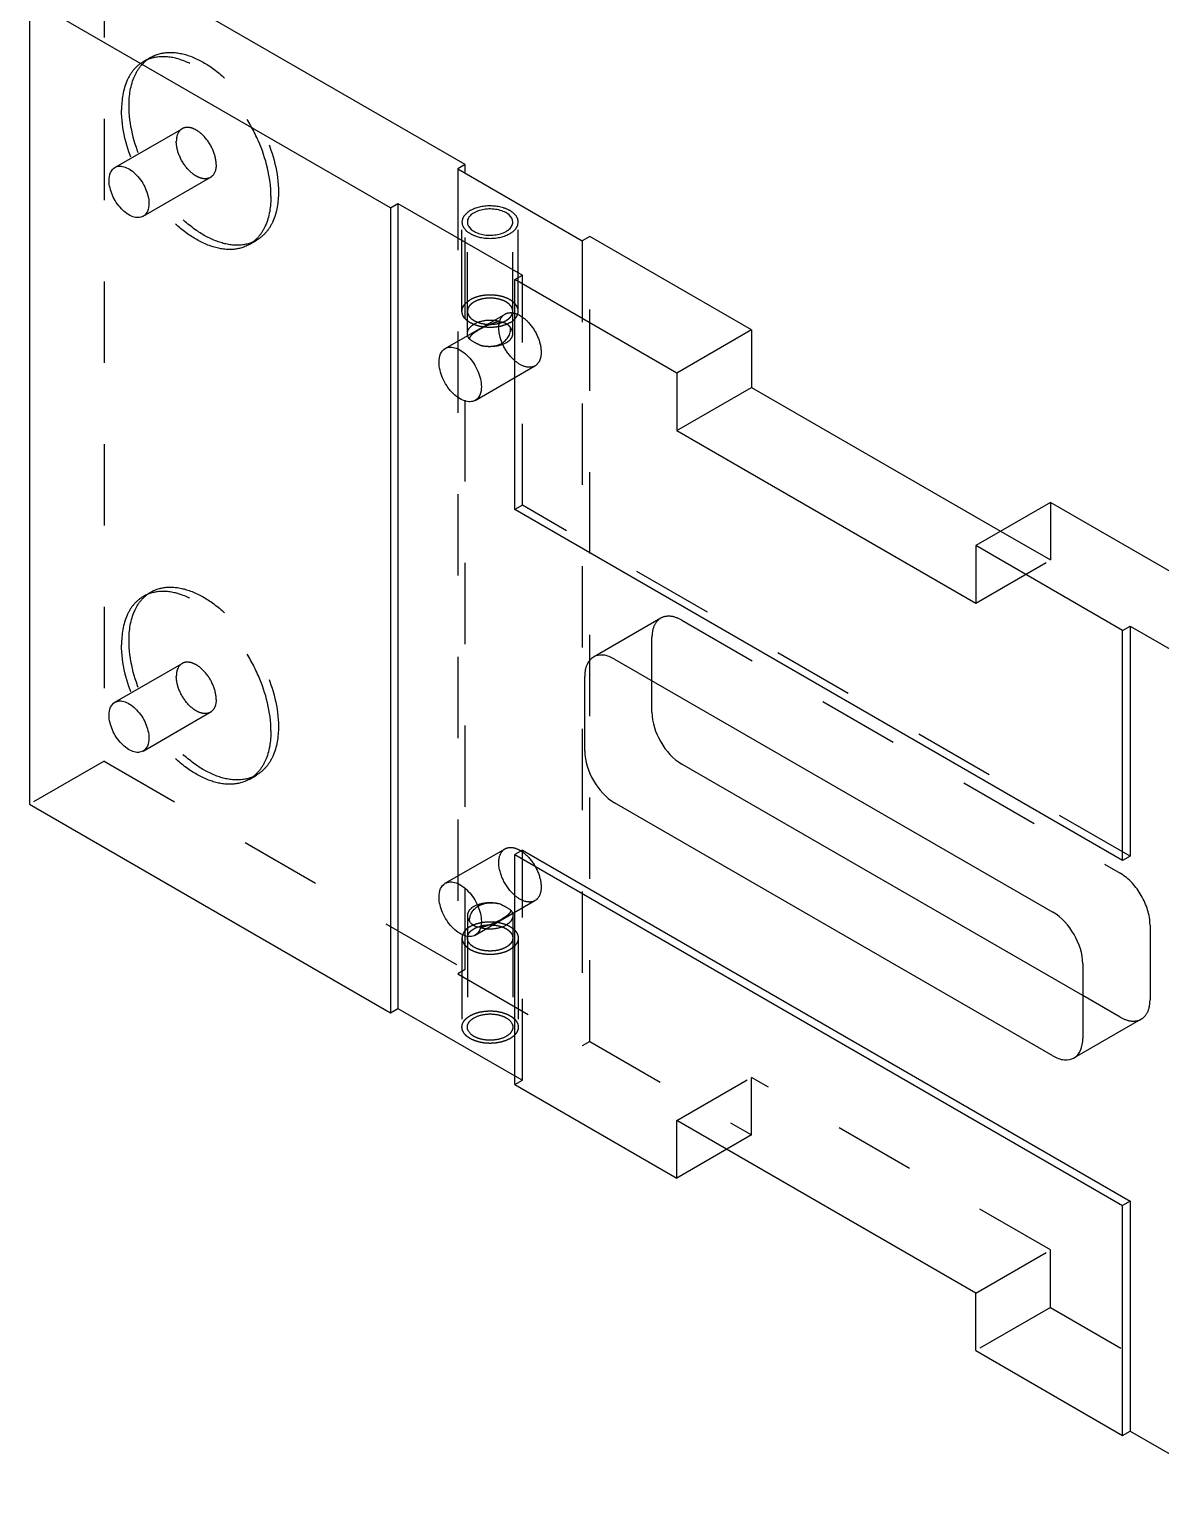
# Model space of a CAD drawing. Header units: millimetres. Extents: x 0 to 840, y 0 to 594.
# Drawn here: x 168.1 to 232.3, y 70 to 153.4 of the extents above; entities that cross this region are included whole.
import ezdxf

# ---------------------------------------------------------------- set-up
doc = ezdxf.new("R2010")
doc.units = ezdxf.units.MM
doc.header["$LTSCALE"] = 46.2
doc.linetypes.add('HIDDEN', pattern=[0.2, 0.1, -0.1])
doc.layers.get('0').update_dxf_attribs({"linetype": 'CONTINUOUS', "true_color": 0xffffff})
doc.layers.add('02___PRT_ALL_AXES', color=7, linetype='CONTINUOUS', true_color=0xffffff)
doc.layers.add('DEFAULT_2', color=6, linetype='HIDDEN', true_color=0xff00ff)

msp = doc.modelspace()

# ---------------------------------------------------------------- linework, layer by layer
at = {"color": 7, "linetype": 'CONTINUOUS', "true_color": 0xffffff}
for p, q in [((192.85, 145.757), (172.344, 157.596)), ((168.101, 155.146), (168.101, 109.422)), ((188.607, 143.307), (168.101, 155.146)), ((192.85, 145.757), (192.426, 145.512)), ((192.426, 145.512), (199.497, 141.429)), ((192.85, 145.267), (192.85, 145.757)), ((188.607, 143.307), (189.032, 143.552)), ((189.032, 143.552), (189.032, 97.828)), ((189.032, 143.552), (196.103, 139.47)), ((188.607, 143.307), (188.607, 97.583)), ((199.921, 141.674), (199.497, 141.429)), ((209.114, 136.367), (199.921, 141.674)), ((195.678, 139.225), (196.103, 139.47)), ((195.678, 126.161), (195.678, 139.225)), ((204.871, 133.918), (195.678, 139.225)), ((209.114, 136.367), (204.871, 133.918)), ((209.114, 136.367), (209.114, 133.101)), ((204.871, 133.918), (204.871, 130.652)), ((204.871, 130.652), (209.114, 133.101)), ((209.114, 133.101), (223.256, 124.936)), ((204.871, 130.652), (221.842, 120.854)), ((230.185, 106.239), (195.678, 126.161)), ((226.084, 126.569), (221.842, 124.12)), ((234.428, 121.752), (226.084, 126.569)), ((221.842, 124.12), (221.842, 120.854)), ((230.185, 119.303), (221.842, 124.12)), ((230.185, 119.303), (230.61, 119.548)), ((230.61, 119.548), (230.61, 106.484)), ((230.61, 119.548), (237.681, 115.465)), ((230.185, 106.239), (230.185, 119.303)), ((201.335, 117.669), (226.226, 103.299)), ((199.638, 112.444), (199.638, 116.689)), ((203.457, 114.648), (203.457, 116.445)), ((227.923, 98.563), (205.154, 111.709)), ((168.101, 109.422), (188.607, 97.583)), ((226.226, 95.134), (201.335, 109.504)), ((196.103, 106.81), (195.678, 106.565)), ((195.678, 93.501), (195.678, 106.565)), ((195.678, 106.565), (230.185, 86.643)), ((196.103, 106.81), (230.61, 86.888)), ((230.61, 106.484), (230.185, 106.239)), ((227.923, 100.36), (227.923, 96.114)), ((188.607, 97.583), (189.032, 97.828)), ((189.032, 97.828), (195.678, 93.991)), ((195.678, 93.501), (204.871, 88.194)), ((204.871, 88.194), (204.871, 91.46)), ((221.842, 81.662), (204.871, 91.46)), ((207.699, 89.827), (204.871, 88.194)), ((230.61, 86.888), (230.185, 86.643)), ((230.61, 86.888), (230.61, 73.823)), ((230.185, 73.579), (230.185, 86.643)), ((221.842, 78.396), (221.842, 81.662)), ((221.842, 78.396), (230.185, 73.579)), ((230.185, 73.579), (230.61, 73.823)), ((230.61, 73.823), (237.257, 69.986))]:
    msp.add_line(p, q, dxfattribs=at)
at = {"color": 3, "linetype": 'CONTINUOUS', "true_color": 0x00ff00}
for points in [[(193.133, 143.144), (193.1, 143.121), (193.05, 143.086), (192.985, 143.039), (192.931, 143.006), (192.899, 142.964), (192.86, 142.925), (192.825, 142.885), (192.783, 142.847), (192.765, 142.802), (192.741, 142.76), (192.72, 142.716), (192.691, 142.674), (192.689, 142.627), (192.679, 142.582), (192.673, 142.536), (192.66, 142.491), (192.673, 142.446), (192.679, 142.401), (192.688, 142.356), (192.69, 142.311), (192.718, 142.268), (192.739, 142.225), (192.764, 142.182), (192.781, 142.138), (192.823, 142.099), (192.858, 142.059), (192.896, 142.02), (192.928, 141.978), (192.983, 141.944), (193.032, 141.908), (193.083, 141.874), (193.13, 141.836), (193.194, 141.81), (193.253, 141.78), (193.315, 141.752), (193.372, 141.721), (193.444, 141.702), (193.535, 141.674), (193.646, 141.633), (193.8, 141.614), (193.945, 141.58), (194.107, 141.579), (194.265, 141.561), (194.419, 141.579), (194.577, 141.579), (194.723, 141.613), (194.878, 141.631), (195.01, 141.682), (195.154, 141.716), (195.271, 141.781), (195.355, 141.818), (195.396, 141.838)], [(195.396, 141.838), (195.429, 141.861), (195.479, 141.895), (195.543, 141.942), (195.597, 141.975), (195.63, 142.017), (195.668, 142.056), (195.703, 142.096), (195.745, 142.135), (195.763, 142.179), (195.788, 142.222), (195.809, 142.265), (195.837, 142.307), (195.839, 142.354), (195.849, 142.399), (195.855, 142.445), (195.869, 142.491), (195.855, 142.536), (195.85, 142.581), (195.84, 142.625), (195.838, 142.671), (195.81, 142.713), (195.789, 142.757), (195.765, 142.799), (195.748, 142.844), (195.706, 142.882), (195.671, 142.923), (195.632, 142.962), (195.601, 143.003), (195.545, 143.037), (195.497, 143.073), (195.445, 143.108), (195.399, 143.146), (195.334, 143.172), (195.275, 143.201), (195.214, 143.229), (195.157, 143.26), (195.085, 143.279), (194.994, 143.308), (194.883, 143.349), (194.728, 143.367), (194.583, 143.402), (194.422, 143.402), (194.263, 143.42), (194.11, 143.403), (193.951, 143.403), (193.805, 143.368), (193.651, 143.35), (193.519, 143.3), (193.374, 143.265), (193.257, 143.201), (193.174, 143.163), (193.133, 143.144)]]:
    msp.add_open_spline(points, degree=3, knots=[0, 0, 0, 0, 0.03125, 0.046875, 0.0625, 0.078125, 0.09375, 0.109375, 0.125, 0.140625, 0.15625, 0.171875, 0.1875, 0.203125, 0.21875, 0.234375, 0.25, 0.265625, 0.28125, 0.296875, 0.3125, 0.328125, 0.34375, 0.359375, 0.375, 0.390625, 0.40625, 0.421875, 0.4375, 0.453125, 0.46875, 0.484375, 0.5, 0.515625, 0.53125, 0.546875, 0.5625, 0.578125, 0.59375, 0.625, 0.65625, 0.6875, 0.71875, 0.75, 0.78125, 0.8125, 0.84375, 0.875, 0.90625, 0.9375, 0.96875, 1, 1, 1, 1], dxfattribs=at)
at = {"color": 7, "linetype": 'CONTINUOUS', "true_color": 0xffffff}
for points, knots in [([(200.135, 117.788), (199.973, 117.695), (199.694, 117.344), (199.638, 116.919), (199.638, 116.689)], [0, 0, 0, 0, 0.449215, 1, 1, 1, 1]), ([(201.335, 117.669), (201.137, 117.784), (200.74, 117.949), (200.297, 117.882), (200.135, 117.788)], [0, 0, 0, 0, 0.550783, 1, 1, 1, 1]), ([(203.457, 114.648), (203.457, 114.066), (203.854, 112.918), (204.65, 112), (205.154, 111.709)], [0, 0, 0, 0, 0.500001, 1, 1, 1, 1]), ([(199.638, 112.444), (199.638, 111.862), (200.036, 110.713), (200.832, 109.795), (201.335, 109.504)], [0, 0, 0, 0, 0.500001, 1, 1, 1, 1]), ([(227.923, 100.36), (227.923, 100.941), (227.525, 102.09), (226.729, 103.008), (226.226, 103.299)], [0, 0, 0, 0, 0.500001, 1, 1, 1, 1]), ([(227.426, 95.015), (227.587, 95.109), (227.867, 95.459), (227.923, 95.885), (227.923, 96.114)], [0, 0, 0, 0, 0.449215, 1, 1, 1, 1]), ([(226.226, 95.134), (226.424, 95.02), (226.821, 94.855), (227.264, 94.922), (227.426, 95.015)], [0, 0, 0, 0, 0.550783, 1, 1, 1, 1])]:
    msp.add_open_spline(points, degree=3, knots=knots, dxfattribs=at)
msp.add_open_spline([(193.545, 102.45), (193.606, 102.473), (193.674, 102.495), (193.745, 102.513)], degree=3, dxfattribs=at)
at = {"layer": '02___PRT_ALL_AXES', "color": 6, "linetype": 'HIDDEN', "true_color": 0xff00ff}
for p, q in [((174.576, 151.606), (175.001, 151.851)), ((172.958, 145.591), (176.776, 147.795)), ((174.558, 142.82), (178.376, 145.024)), ((192.972, 136.161), (192.972, 142.491)), ((195.556, 136.161), (195.556, 142.491)), ((180.576, 141.214), (181.001, 141.458)), ((191.717, 135.308), (195.111, 137.268)), ((193.417, 132.364), (196.811, 134.323)), ((174.576, 121.232), (175.001, 121.477)), ((172.958, 115.217), (176.776, 117.421)), ((174.558, 112.446), (178.376, 114.65)), ((180.576, 110.84), (181.001, 111.085)), ((191.717, 104.934), (195.111, 106.894)), ((193.417, 101.99), (196.811, 103.949)), ((192.972, 103.096), (192.972, 96.767)), ((195.556, 103.096), (195.556, 96.767))]:
    msp.add_line(p, q, dxfattribs=at)
at = {"layer": '02___PRT_ALL_AXES', "color": 7, "linetype": 'CONTINUOUS', "true_color": 0xffffff}
msp.add_arc((193.573, 103.709), 1.288, 275.41378, 276.80977, dxfattribs=at)
at = {"layer": '02___PRT_ALL_AXES', "color": 6, "linetype": 'HIDDEN', "true_color": 0xff00ff}
msp.add_arc((193.555, 103.856), 1.436, 276.84292, 279.93585, dxfattribs=at)
for points, knots in [([(181.819, 143.96), (181.819, 145.032), (181.379, 146.693), (180.316, 148.659), (179.266, 150.002), (178.079, 151.053), (176.841, 151.73), (175.629, 151.972), (174.876, 151.779), (174.576, 151.606)], [0, 0, 0, 0, 0.26957, 0.41709, 0.561788, 0.695785, 0.813338, 0.912946, 1, 1, 1, 1]), ([(175.001, 151.851), (175.3, 152.024), (176.053, 152.217), (177.265, 151.975), (178.504, 151.298), (179.691, 150.247), (180.74, 148.904), (181.803, 146.938), (182.243, 145.277), (182.243, 144.205)], [0, 0, 0, 0, 0.087054, 0.186661, 0.304212, 0.43821, 0.58291, 0.730429, 1, 1, 1, 1]), ([(174.576, 151.606), (174.379, 151.492), (174.008, 151.18), (173.456, 150.276), (173.334, 149.432), (173.334, 148.859)], [0, 0, 0, 0, 0.218448, 0.452287, 1, 1, 1, 1]), ([(173.758, 149.104), (173.758, 149.677), (173.88, 150.521), (174.432, 151.425), (174.803, 151.737), (175.001, 151.851)], [0, 0, 0, 0, 0.547701, 0.781554, 1, 1, 1, 1]), ([(180.576, 141.214), (180.277, 141.04), (179.524, 140.847), (178.312, 141.09), (177.073, 141.766), (175.886, 142.817), (174.837, 144.161), (173.774, 146.127), (173.334, 147.787), (173.334, 148.859)], [0, 0, 0, 0, 0.087054, 0.186662, 0.304215, 0.438212, 0.58291, 0.73043, 1, 1, 1, 1]), ([(181.001, 141.458), (180.701, 141.285), (179.948, 141.092), (178.736, 141.335), (177.498, 142.011), (176.311, 143.062), (175.261, 144.406), (174.199, 146.371), (173.758, 148.032), (173.758, 149.104)], [0, 0, 0, 0, 0.087054, 0.186661, 0.304212, 0.43821, 0.58291, 0.730429, 1, 1, 1, 1]), ([(176.776, 147.795), (176.668, 147.733), (176.482, 147.5), (176.445, 147.216), (176.445, 147.063)], [0, 0, 0, 0, 0.449173, 1, 1, 1, 1]), ([(178.708, 145.756), (178.708, 146.042), (178.551, 146.635), (178.144, 147.264), (177.711, 147.648), (177.38, 147.828), (177.057, 147.893), (176.856, 147.841), (176.776, 147.795)], [0, 0, 0, 0, 0.269887, 0.56131, 0.69545, 0.813135, 0.912852, 1, 1, 1, 1]), ([(178.376, 145.024), (178.296, 144.978), (178.096, 144.926), (177.772, 144.991), (177.442, 145.171), (177.009, 145.556), (176.602, 146.185), (176.445, 146.777), (176.445, 147.063)], [0, 0, 0, 0, 0.087148, 0.186865, 0.30455, 0.43869, 0.730113, 1, 1, 1, 1]), ([(178.708, 145.756), (178.708, 145.604), (178.671, 145.32), (178.484, 145.086), (178.376, 145.024)], [0, 0, 0, 0, 0.550827, 1, 1, 1, 1]), ([(181.819, 143.96), (181.819, 143.387), (181.697, 142.543), (181.145, 141.639), (180.774, 141.328), (180.576, 141.214)], [0, 0, 0, 0, 0.547713, 0.781552, 1, 1, 1, 1]), ([(182.243, 144.205), (182.243, 143.632), (182.121, 142.788), (181.569, 141.884), (181.199, 141.573), (181.001, 141.458)], [0, 0, 0, 0, 0.547701, 0.781554, 1, 1, 1, 1]), ([(194.834, 136.831), (194.582, 136.902), (194.068, 136.941), (193.562, 136.811), (193.351, 136.689)], [0, 0, 0, 0, 0.51698, 1, 1, 1, 1]), ([(192.972, 136.161), (192.972, 136.262), (193.06, 136.486), (193.244, 136.627), (193.351, 136.689)], [0, 0, 0, 0, 0.449149, 1, 1, 1, 1]), ([(193.105, 135.832), (193.084, 135.857), (193.012, 135.953), (192.972, 136.074), (192.972, 136.161)], [0, 0, 0, 0, 0.270294, 1, 1, 1, 1]), ([(193.372, 136.209), (193.329, 136.179), (193.208, 136.094), (193.075, 135.934), (193.105, 135.832)], [0, 0, 0, 0, 0.328341, 1, 1, 1, 1]), ([(194.834, 136.831), (194.594, 136.808), (194.152, 136.649), (193.744, 136.438), (193.556, 136.326)], [0, 0, 0, 0, 0.524616, 1, 1, 1, 1]), ([(193.695, 135.492), (193.909, 135.442), (194.333, 135.404), (195.076, 135.575), (195.478, 136.154), (195.424, 136.49)], [0, 0, 0, 0, 0.291434, 0.550197, 1, 1, 1, 1]), ([(195.178, 135.634), (195.285, 135.695), (195.468, 135.836), (195.556, 136.061), (195.556, 136.161)], [0, 0, 0, 0, 0.550851, 1, 1, 1, 1]), ([(195.556, 136.161), (195.556, 136.19), (195.544, 136.309), (195.483, 136.421), (195.424, 136.49)], [0, 0, 0, 0, 0.237866, 1, 1, 1, 1]), ([(193.695, 135.492), (193.634, 135.522), (193.433, 135.627), (193.233, 135.738), (193.105, 135.832)], [0, 0, 0, 0, 0.298875, 1, 1, 1, 1]), ([(195.178, 135.634), (194.966, 135.512), (194.461, 135.381), (193.946, 135.42), (193.695, 135.492)], [0, 0, 0, 0, 0.48302, 1, 1, 1, 1]), ([(174.576, 121.232), (174.379, 121.118), (174.008, 120.806), (173.456, 119.902), (173.334, 119.058), (173.334, 118.485)], [0, 0, 0, 0, 0.218448, 0.452287, 1, 1, 1, 1]), ([(173.758, 118.73), (173.758, 119.303), (173.88, 120.147), (174.432, 121.051), (174.803, 121.363), (175.001, 121.477)], [0, 0, 0, 0, 0.547701, 0.781554, 1, 1, 1, 1]), ([(181.819, 113.586), (181.819, 114.658), (181.379, 116.319), (180.316, 118.285), (179.266, 119.628), (178.079, 120.679), (176.841, 121.356), (175.629, 121.598), (174.876, 121.405), (174.576, 121.232)], [0, 0, 0, 0, 0.26957, 0.41709, 0.561788, 0.695785, 0.813338, 0.912946, 1, 1, 1, 1]), ([(175.001, 121.477), (175.3, 121.65), (176.053, 121.843), (177.265, 121.601), (178.504, 120.924), (179.691, 119.873), (180.74, 118.53), (181.803, 116.564), (182.243, 114.903), (182.243, 113.831)], [0, 0, 0, 0, 0.087054, 0.186661, 0.304212, 0.43821, 0.58291, 0.730429, 1, 1, 1, 1]), ([(181.001, 111.085), (180.701, 110.912), (179.948, 110.718), (178.736, 110.961), (177.498, 111.637), (176.311, 112.688), (175.261, 114.032), (174.199, 115.998), (173.758, 117.658), (173.758, 118.73)], [0, 0, 0, 0, 0.087054, 0.186661, 0.304212, 0.43821, 0.58291, 0.730429, 1, 1, 1, 1]), ([(180.576, 110.84), (180.277, 110.667), (179.524, 110.473), (178.312, 110.716), (177.073, 111.392), (175.886, 112.443), (174.837, 113.787), (173.774, 115.753), (173.334, 117.414), (173.334, 118.485)], [0, 0, 0, 0, 0.087054, 0.186662, 0.304215, 0.438212, 0.58291, 0.73043, 1, 1, 1, 1]), ([(176.776, 117.421), (176.668, 117.359), (176.482, 117.126), (176.445, 116.842), (176.445, 116.689)], [0, 0, 0, 0, 0.449173, 1, 1, 1, 1]), ([(178.708, 115.383), (178.708, 115.668), (178.551, 116.261), (178.144, 116.89), (177.711, 117.274), (177.38, 117.454), (177.057, 117.519), (176.856, 117.467), (176.776, 117.421)], [0, 0, 0, 0, 0.269887, 0.56131, 0.69545, 0.813135, 0.912852, 1, 1, 1, 1]), ([(178.376, 114.65), (178.296, 114.604), (178.096, 114.552), (177.772, 114.617), (177.442, 114.797), (177.009, 115.182), (176.602, 115.811), (176.445, 116.403), (176.445, 116.689)], [0, 0, 0, 0, 0.087148, 0.186865, 0.30455, 0.43869, 0.730113, 1, 1, 1, 1]), ([(178.708, 115.383), (178.708, 115.23), (178.671, 114.946), (178.484, 114.712), (178.376, 114.65)], [0, 0, 0, 0, 0.550827, 1, 1, 1, 1]), ([(181.819, 113.586), (181.819, 113.013), (181.697, 112.169), (181.145, 111.265), (180.774, 110.954), (180.576, 110.84)], [0, 0, 0, 0, 0.547713, 0.781552, 1, 1, 1, 1]), ([(182.243, 113.831), (182.243, 113.258), (182.121, 112.414), (181.569, 111.51), (181.199, 111.199), (181.001, 111.085)], [0, 0, 0, 0, 0.547701, 0.781554, 1, 1, 1, 1]), ([(193.351, 103.624), (193.244, 103.562), (193.06, 103.421), (192.972, 103.197), (192.972, 103.096)], [0, 0, 0, 0, 0.550851, 1, 1, 1, 1]), ([(193.351, 103.624), (193.562, 103.746), (194.068, 103.876), (194.582, 103.837), (194.834, 103.766)], [0, 0, 0, 0, 0.48302, 1, 1, 1, 1]), ([(193.575, 103.632), (193.658, 103.685), (194.054, 103.862), (194.513, 103.84), (194.834, 103.766)], [0, 0, 0, 0, 0.230998, 1, 1, 1, 1]), ([(194.834, 103.766), (194.895, 103.735), (195.096, 103.63), (195.295, 103.519), (195.424, 103.425)], [0, 0, 0, 0, 0.298888, 1, 1, 1, 1]), ([(192.972, 103.096), (192.972, 103.068), (192.984, 102.948), (193.045, 102.837), (193.105, 102.767)], [0, 0, 0, 0, 0.237866, 1, 1, 1, 1]), ([(195.424, 103.425), (195.449, 103.338), (195.338, 103.176), (195.152, 103.043), (194.857, 102.856), (194.415, 102.629), (194.019, 102.479), (193.803, 102.441)], [0, 0, 0, 0, 0.138159, 0.23865, 0.362569, 0.665176, 1, 1, 1, 1]), ([(195.556, 103.096), (195.556, 102.996), (195.468, 102.771), (195.285, 102.63), (195.178, 102.569)], [0, 0, 0, 0, 0.449149, 1, 1, 1, 1]), ([(195.424, 103.425), (195.445, 103.4), (195.516, 103.305), (195.556, 103.183), (195.556, 103.096)], [0, 0, 0, 0, 0.270294, 1, 1, 1, 1]), ([(193.695, 102.427), (193.946, 102.355), (194.461, 102.316), (194.966, 102.447), (195.178, 102.569)], [0, 0, 0, 0, 0.51698, 1, 1, 1, 1]), ([(192.972, 96.767), (192.972, 96.85), (193.008, 96.965), (193.074, 97.058), (193.093, 97.082)], [0, 0, 0, 0, 0.730481, 1, 1, 1, 1]), ([(193.093, 97.082), (193.11, 97.102), (193.185, 97.185), (193.277, 97.251), (193.351, 97.294)], [0, 0, 0, 0, 0.232697, 1, 1, 1, 1]), ([(193.351, 97.294), (193.55, 97.409), (194.028, 97.538), (194.632, 97.509), (195.076, 97.359), (195.395, 97.171), (195.556, 96.923), (195.556, 96.767)], [0, 0, 0, 0, 0.271075, 0.563783, 0.698515, 0.816717, 1, 1, 1, 1]), ([(195.178, 96.239), (194.978, 96.124), (194.5, 95.995), (193.896, 96.024), (193.452, 96.174), (193.133, 96.362), (192.972, 96.611), (192.972, 96.767)], [0, 0, 0, 0, 0.271075, 0.563783, 0.698515, 0.816717, 1, 1, 1, 1]), ([(195.556, 96.767), (195.556, 96.666), (195.468, 96.441), (195.285, 96.301), (195.178, 96.239)], [0, 0, 0, 0, 0.449171, 1, 1, 1, 1])]:
    msp.add_open_spline(points, degree=3, knots=knots, dxfattribs=at)
at = {"layer": '02___PRT_ALL_AXES', "color": 7, "linetype": 'CONTINUOUS', "true_color": 0xffffff}
for points, knots in [([(172.627, 144.858), (172.627, 145.011), (172.664, 145.295), (172.85, 145.528), (172.958, 145.591)], [0, 0, 0, 0, 0.550827, 1, 1, 1, 1]), ([(172.958, 145.591), (173.038, 145.637), (173.239, 145.689), (173.562, 145.624), (173.892, 145.443), (174.325, 145.059), (174.732, 144.43), (174.889, 143.838), (174.889, 143.552)], [0, 0, 0, 0, 0.087148, 0.186862, 0.304539, 0.43868, 0.730127, 1, 1, 1, 1]), ([(174.558, 142.82), (174.478, 142.773), (174.277, 142.722), (173.954, 142.787), (173.624, 142.967), (173.191, 143.351), (172.784, 143.98), (172.627, 144.573), (172.627, 144.858)], [0, 0, 0, 0, 0.087148, 0.186862, 0.304539, 0.43868, 0.730127, 1, 1, 1, 1]), ([(174.889, 143.552), (174.889, 143.399), (174.852, 143.115), (174.666, 142.882), (174.558, 142.82)], [0, 0, 0, 0, 0.550827, 1, 1, 1, 1]), ([(193.093, 142.806), (193.074, 142.782), (193.008, 142.689), (192.972, 142.574), (192.972, 142.491)], [0, 0, 0, 0, 0.269519, 1, 1, 1, 1]), ([(193.351, 143.018), (193.325, 143.003), (193.23, 142.944), (193.145, 142.869), (193.093, 142.806)], [0, 0, 0, 0, 0.268125, 1, 1, 1, 1]), ([(195.556, 142.491), (195.556, 142.647), (195.395, 142.896), (195.076, 143.083), (194.632, 143.233), (194.028, 143.263), (193.55, 143.134), (193.351, 143.018)], [0, 0, 0, 0, 0.183283, 0.301485, 0.436217, 0.728925, 1, 1, 1, 1]), ([(192.972, 142.491), (192.972, 142.335), (193.133, 142.086), (193.452, 141.899), (193.896, 141.748), (194.5, 141.719), (194.978, 141.848), (195.178, 141.963)], [0, 0, 0, 0, 0.183283, 0.301485, 0.436217, 0.728925, 1, 1, 1, 1]), ([(195.178, 141.963), (195.204, 141.978), (195.298, 142.038), (195.384, 142.112), (195.435, 142.176)], [0, 0, 0, 0, 0.268125, 1, 1, 1, 1]), ([(195.435, 142.176), (195.454, 142.199), (195.52, 142.292), (195.556, 142.408), (195.556, 142.491)], [0, 0, 0, 0, 0.269519, 1, 1, 1, 1]), ([(191.365, 134.53), (191.365, 134.692), (191.404, 134.994), (191.603, 135.242), (191.717, 135.308)], [0, 0, 0, 0, 0.550827, 1, 1, 1, 1]), ([(191.717, 135.308), (191.802, 135.357), (192.015, 135.412), (192.359, 135.343), (192.71, 135.152), (193.17, 134.743), (193.602, 134.075), (193.769, 133.445), (193.769, 133.142)], [0, 0, 0, 0, 0.087148, 0.186862, 0.304539, 0.43868, 0.730127, 1, 1, 1, 1]), ([(193.417, 132.364), (193.332, 132.315), (193.119, 132.26), (192.775, 132.329), (192.425, 132.52), (191.964, 132.928), (191.532, 133.597), (191.365, 134.226), (191.365, 134.53)], [0, 0, 0, 0, 0.087148, 0.186862, 0.304539, 0.43868, 0.730127, 1, 1, 1, 1]), ([(193.769, 133.142), (193.769, 132.979), (193.73, 132.678), (193.532, 132.43), (193.417, 132.364)], [0, 0, 0, 0, 0.550827, 1, 1, 1, 1]), ([(172.627, 114.484), (172.627, 114.637), (172.664, 114.921), (172.85, 115.155), (172.958, 115.217)], [0, 0, 0, 0, 0.550827, 1, 1, 1, 1]), ([(172.958, 115.217), (173.038, 115.263), (173.239, 115.315), (173.562, 115.25), (173.892, 115.07), (174.325, 114.685), (174.732, 114.056), (174.889, 113.464), (174.889, 113.178)], [0, 0, 0, 0, 0.087148, 0.186862, 0.304539, 0.43868, 0.730127, 1, 1, 1, 1]), ([(174.558, 112.446), (174.478, 112.4), (174.277, 112.348), (173.954, 112.413), (173.624, 112.593), (173.191, 112.977), (172.784, 113.606), (172.627, 114.199), (172.627, 114.484)], [0, 0, 0, 0, 0.087148, 0.186862, 0.304539, 0.43868, 0.730127, 1, 1, 1, 1]), ([(174.889, 113.178), (174.889, 113.025), (174.852, 112.741), (174.666, 112.508), (174.558, 112.446)], [0, 0, 0, 0, 0.550827, 1, 1, 1, 1]), ([(191.365, 104.156), (191.365, 104.318), (191.404, 104.62), (191.603, 104.868), (191.717, 104.934)], [0, 0, 0, 0, 0.550827, 1, 1, 1, 1]), ([(191.717, 104.934), (191.802, 104.983), (192.015, 105.038), (192.359, 104.969), (192.71, 104.778), (193.17, 104.369), (193.602, 103.701), (193.769, 103.072), (193.769, 102.768)], [0, 0, 0, 0, 0.087148, 0.186862, 0.304539, 0.43868, 0.730127, 1, 1, 1, 1]), ([(193.417, 101.99), (193.332, 101.941), (193.119, 101.886), (192.775, 101.955), (192.425, 102.146), (191.964, 102.555), (191.532, 103.223), (191.365, 103.852), (191.365, 104.156)], [0, 0, 0, 0, 0.087148, 0.186862, 0.304539, 0.43868, 0.730127, 1, 1, 1, 1]), ([(193.105, 102.767), (193.065, 103.012), (193.24, 103.374), (193.499, 103.584), (193.575, 103.632)], [0, 0, 0, 0, 0.735437, 1, 1, 1, 1]), ([(193.769, 102.768), (193.769, 102.606), (193.73, 102.304), (193.532, 102.056), (193.417, 101.99)], [0, 0, 0, 0, 0.550827, 1, 1, 1, 1])]:
    msp.add_open_spline(points, degree=3, knots=knots, dxfattribs=at)
at = {"layer": '02___PRT_ALL_AXES', "color": 6, "linetype": 'HIDDEN', "true_color": 0xff00ff}
for points in [[(193.556, 136.326), (193.494, 136.289), (193.432, 136.25), (193.372, 136.209)], [(194.834, 136.831), (194.889, 136.827), (194.944, 136.819), (194.998, 136.805)], [(194.998, 136.805), (195.048, 136.791), (195.098, 136.773), (195.144, 136.749)], [(195.144, 136.749), (195.212, 136.715), (195.275, 136.669), (195.328, 136.614)], [(195.328, 136.614), (195.364, 136.576), (195.396, 136.535), (195.424, 136.49)]]:
    msp.add_open_spline(points, degree=3, dxfattribs=at)
at = {"layer": '02___PRT_ALL_AXES', "color": 7, "linetype": 'CONTINUOUS', "true_color": 0xffffff}
for points in [[(193.382, 102.509), (193.27, 102.567), (193.171, 102.66), (193.105, 102.767)], [(193.528, 102.453), (193.478, 102.467), (193.429, 102.485), (193.382, 102.509)], [(193.695, 102.427), (193.639, 102.43), (193.583, 102.439), (193.528, 102.453)]]:
    msp.add_open_spline(points, degree=3, dxfattribs=at)
at = {"layer": 'DEFAULT_2', "color": 6, "linetype": 'HIDDEN', "true_color": 0xff00ff}
for p, q in [((172.344, 157.596), (172.344, 111.872)), ((192.426, 145.512), (192.426, 99.788)), ((192.85, 100.033), (192.85, 145.267)), ((192.664, 137.427), (192.664, 142.491)), ((195.864, 137.427), (195.864, 142.491)), ((199.497, 141.429), (199.497, 95.705)), ((199.921, 95.95), (199.921, 141.674)), ((196.103, 126.406), (196.103, 139.47)), ((196.103, 126.406), (195.678, 126.161)), ((230.61, 106.484), (196.103, 126.406)), ((226.084, 126.569), (226.084, 123.303)), ((223.256, 124.936), (226.084, 123.303)), ((221.842, 120.854), (226.084, 123.303)), ((203.954, 119.993), (200.135, 117.788)), ((205.154, 119.874), (230.044, 105.504)), ((203.457, 116.445), (203.457, 118.894)), ((172.344, 111.872), (168.101, 109.422)), ((172.344, 111.872), (192.85, 100.033)), ((196.103, 93.746), (196.103, 106.81)), ((192.664, 101.83), (192.664, 96.767)), ((195.864, 101.83), (195.864, 96.767)), ((231.741, 102.564), (231.741, 98.318)), ((192.85, 100.033), (192.426, 99.788)), ((192.426, 99.788), (199.497, 95.705)), ((230.044, 97.339), (227.923, 98.563)), ((231.244, 97.22), (227.426, 95.015)), ((199.921, 95.95), (199.497, 95.705)), ((199.921, 95.95), (209.114, 90.643)), ((195.678, 93.991), (196.103, 93.746)), ((195.678, 93.501), (196.103, 93.746)), ((204.871, 91.46), (209.114, 93.909)), ((209.114, 90.643), (209.114, 93.909)), ((226.084, 84.111), (209.114, 93.909)), ((209.114, 90.643), (207.699, 89.827)), ((221.842, 81.662), (226.084, 84.111)), ((226.084, 80.845), (226.084, 84.111)), ((226.084, 80.845), (221.842, 78.396)), ((226.084, 80.845), (234.428, 76.028))]:
    msp.add_line(p, q, dxfattribs=at)
msp.add_arc((195.854, 136.544), 1.091, 164.90101, 168.31617, dxfattribs=at)
for points, knots in [([(195.396, 136.774), (195.355, 136.755), (195.295, 136.726), (195.214, 136.689), (195.157, 136.657), (195.085, 136.639), (194.994, 136.61), (194.883, 136.569), (194.728, 136.551), (194.583, 136.516), (194.422, 136.515), (194.263, 136.497), (194.11, 136.515), (193.951, 136.515), (193.805, 136.55), (193.651, 136.568), (193.54, 136.609), (193.448, 136.637), (193.377, 136.655), (193.318, 136.687), (193.255, 136.716), (193.195, 136.745), (193.129, 136.772), (193.084, 136.809), (193.033, 136.843), (192.985, 136.879), (192.931, 136.912), (192.899, 136.953), (192.86, 136.993), (192.825, 137.033), (192.783, 137.071), (192.765, 137.116), (192.741, 137.158), (192.72, 137.202), (192.691, 137.244), (192.689, 137.29), (192.679, 137.336), (192.673, 137.381), (192.66, 137.427), (192.673, 137.472), (192.679, 137.517), (192.688, 137.562), (192.69, 137.607), (192.718, 137.65), (192.739, 137.693), (192.764, 137.736), (192.781, 137.78), (192.823, 137.819), (192.858, 137.859), (192.896, 137.898), (192.928, 137.94), (192.983, 137.973), (193.048, 138.021), (193.099, 138.057), (193.133, 138.08)], [0, 0, 0, 0, 0.03125, 0.046875, 0.0625, 0.078125, 0.09375, 0.125, 0.15625, 0.1875, 0.21875, 0.25, 0.28125, 0.3125, 0.34375, 0.375, 0.40625, 0.421875, 0.4375, 0.453125, 0.46875, 0.484375, 0.5, 0.515625, 0.53125, 0.546875, 0.5625, 0.578125, 0.59375, 0.609375, 0.625, 0.640625, 0.65625, 0.671875, 0.6875, 0.703125, 0.71875, 0.734375, 0.75, 0.765625, 0.78125, 0.796875, 0.8125, 0.828125, 0.84375, 0.859375, 0.875, 0.890625, 0.90625, 0.921875, 0.9375, 0.953125, 0.96875, 1, 1, 1, 1]), ([(193.351, 137.955), (193.324, 137.936), (193.283, 137.908), (193.231, 137.87), (193.188, 137.843), (193.162, 137.81), (193.131, 137.778), (193.102, 137.746), (193.068, 137.715), (193.054, 137.679), (193.034, 137.644), (193.017, 137.609), (192.994, 137.575), (192.992, 137.538), (192.984, 137.501), (192.98, 137.464), (192.969, 137.427), (192.979, 137.391), (192.984, 137.355), (192.992, 137.319), (192.993, 137.282), (193.016, 137.248), (193.033, 137.212), (193.052, 137.178), (193.066, 137.142), (193.1, 137.111), (193.128, 137.078), (193.159, 137.047), (193.185, 137.013), (193.229, 136.986), (193.283, 136.948), (193.346, 136.896), (193.45, 136.855), (193.541, 136.803), (193.659, 136.775), (193.765, 136.734), (193.89, 136.719), (194.007, 136.691), (194.137, 136.691), (194.265, 136.676), (194.389, 136.691), (194.517, 136.691), (194.635, 136.719), (194.76, 136.733), (194.866, 136.774), (194.983, 136.802), (195.077, 136.854), (195.145, 136.884), (195.178, 136.9)], [0, 0, 0, 0, 0.03125, 0.046875, 0.0625, 0.078125, 0.09375, 0.109375, 0.125, 0.140625, 0.15625, 0.171875, 0.1875, 0.203125, 0.21875, 0.234375, 0.25, 0.265625, 0.28125, 0.296875, 0.3125, 0.328125, 0.34375, 0.359375, 0.375, 0.390625, 0.40625, 0.421875, 0.4375, 0.453125, 0.46875, 0.5, 0.53125, 0.5625, 0.59375, 0.625, 0.65625, 0.6875, 0.71875, 0.75, 0.78125, 0.8125, 0.84375, 0.875, 0.90625, 0.9375, 0.96875, 1, 1, 1, 1]), ([(195.679, 137.859), (195.644, 137.888), (195.575, 137.947), (195.491, 138.022), (195.398, 138.071), (195.331, 138.109), (195.267, 138.15), (195.187, 138.177), (195.109, 138.206), (195.032, 138.235), (194.951, 138.261), (194.861, 138.279), (194.773, 138.298), (194.657, 138.326), (194.503, 138.333), (194.352, 138.353), (194.226, 138.346), (194.132, 138.343), (194.037, 138.342), (193.947, 138.33), (193.858, 138.316), (193.769, 138.301), (193.679, 138.289), (193.596, 138.261), (193.513, 138.237), (193.399, 138.206), (193.279, 138.148), (193.181, 138.103), (193.133, 138.08)], [0, 0, 0, 0, 0.0625, 0.125, 0.15625, 0.1875, 0.21875, 0.25, 0.28125, 0.3125, 0.34375, 0.375, 0.40625, 0.4375, 0.5, 0.5625, 0.59375, 0.625, 0.65625, 0.6875, 0.71875, 0.75, 0.78125, 0.8125, 0.84375, 0.875, 0.9375, 1, 1, 1, 1]), ([(195.178, 136.9), (195.204, 136.918), (195.245, 136.946), (195.297, 136.984), (195.341, 137.011), (195.367, 137.045), (195.398, 137.076), (195.426, 137.109), (195.46, 137.14), (195.474, 137.175), (195.494, 137.21), (195.511, 137.245), (195.534, 137.279), (195.536, 137.317), (195.544, 137.353), (195.549, 137.39), (195.56, 137.427), (195.549, 137.463), (195.544, 137.5), (195.537, 137.536), (195.535, 137.572), (195.512, 137.607), (195.496, 137.642), (195.476, 137.676), (195.462, 137.712), (195.428, 137.743), (195.4, 137.776), (195.369, 137.808), (195.344, 137.841), (195.299, 137.868), (195.245, 137.907), (195.183, 137.958), (195.078, 137.999), (194.987, 138.051), (194.87, 138.079), (194.764, 138.12), (194.639, 138.135), (194.522, 138.163), (194.391, 138.163), (194.264, 138.178), (194.139, 138.164), (194.012, 138.163), (193.894, 138.136), (193.769, 138.121), (193.662, 138.08), (193.546, 138.052), (193.451, 138), (193.384, 137.97), (193.351, 137.955)], [0, 0, 0, 0, 0.03125, 0.046875, 0.0625, 0.078125, 0.09375, 0.109375, 0.125, 0.140625, 0.15625, 0.171875, 0.1875, 0.203125, 0.21875, 0.234375, 0.25, 0.265625, 0.28125, 0.296875, 0.3125, 0.328125, 0.34375, 0.359375, 0.375, 0.390625, 0.40625, 0.421875, 0.4375, 0.453125, 0.46875, 0.5, 0.53125, 0.5625, 0.59375, 0.625, 0.65625, 0.6875, 0.71875, 0.75, 0.78125, 0.8125, 0.84375, 0.875, 0.90625, 0.9375, 0.96875, 1, 1, 1, 1]), ([(195.679, 136.995), (195.704, 137.029), (195.743, 137.08), (195.79, 137.149), (195.81, 137.203), (195.837, 137.257), (195.849, 137.313), (195.855, 137.369), (195.869, 137.426), (195.855, 137.481), (195.85, 137.537), (195.839, 137.592), (195.811, 137.647), (195.792, 137.703), (195.744, 137.773), (195.704, 137.824), (195.679, 137.859)], [0, 0, 0, 0, 0.125, 0.1875, 0.25, 0.3125, 0.375, 0.4375, 0.5, 0.5625, 0.625, 0.6875, 0.75, 0.8125, 0.875, 1, 1, 1, 1]), ([(194.863, 136.994), (194.878, 137.023), (194.939, 137.131), (195.032, 137.222), (195.111, 137.268)], [0, 0, 0, 0, 0.264371, 1, 1, 1, 1]), ([(195.111, 137.268), (195.196, 137.317), (195.41, 137.371), (195.753, 137.303), (196.104, 137.111), (196.564, 136.703), (196.996, 136.035), (197.163, 135.405), (197.163, 135.101)], [0, 0, 0, 0, 0.087148, 0.186862, 0.304539, 0.43868, 0.730127, 1, 1, 1, 1]), ([(194.951, 135.627), (194.92, 135.7), (194.817, 135.977), (194.759, 136.273), (194.759, 136.489)], [0, 0, 0, 0, 0.266801, 1, 1, 1, 1]), ([(195.678, 134.61), (195.602, 134.675), (195.303, 134.97), (195.074, 135.334), (194.951, 135.627)], [0, 0, 0, 0, 0.239951, 1, 1, 1, 1]), ([(196.811, 134.323), (196.659, 134.235), (196.204, 134.224), (195.854, 134.459), (195.678, 134.61)], [0, 0, 0, 0, 0.431121, 1, 1, 1, 1]), ([(197.163, 135.101), (197.163, 134.939), (197.124, 134.637), (196.926, 134.389), (196.811, 134.323)], [0, 0, 0, 0, 0.550827, 1, 1, 1, 1]), ([(203.954, 119.993), (203.792, 119.899), (203.512, 119.549), (203.457, 119.123), (203.457, 118.894)], [0, 0, 0, 0, 0.449215, 1, 1, 1, 1]), ([(205.154, 119.874), (204.955, 119.988), (204.559, 120.153), (204.116, 120.086), (203.954, 119.993)], [0, 0, 0, 0, 0.550783, 1, 1, 1, 1]), ([(194.759, 106.116), (194.759, 106.278), (194.799, 106.58), (194.997, 106.828), (195.111, 106.894)], [0, 0, 0, 0, 0.550827, 1, 1, 1, 1]), ([(195.111, 106.894), (195.196, 106.943), (195.41, 106.998), (195.753, 106.929), (196.104, 106.737), (196.564, 106.329), (196.996, 105.661), (197.163, 105.031), (197.163, 104.728)], [0, 0, 0, 0, 0.087148, 0.186862, 0.304539, 0.43868, 0.730127, 1, 1, 1, 1]), ([(195.678, 104.236), (195.401, 104.474), (194.97, 105.062), (194.759, 105.769), (194.759, 106.116)], [0, 0, 0, 0, 0.513183, 1, 1, 1, 1]), ([(231.741, 102.564), (231.741, 103.146), (231.344, 104.294), (230.548, 105.213), (230.044, 105.504)], [0, 0, 0, 0, 0.500001, 1, 1, 1, 1]), ([(197.163, 104.728), (197.163, 104.565), (197.124, 104.263), (196.926, 104.016), (196.811, 103.949)], [0, 0, 0, 0, 0.550827, 1, 1, 1, 1]), ([(196.811, 103.949), (196.659, 103.861), (196.204, 103.85), (195.854, 104.085), (195.678, 104.236)], [0, 0, 0, 0, 0.431121, 1, 1, 1, 1]), ([(193.766, 102.708), (193.833, 102.719), (193.966, 102.74), (194.256, 102.762), (194.461, 102.747), (194.606, 102.733)], [0, 0, 0, 0, 0.25, 0.5, 1, 1, 1, 1]), ([(194.606, 102.733), (194.661, 102.723), (194.772, 102.707), (194.93, 102.669), (195.059, 102.632), (195.156, 102.594), (195.233, 102.568), (195.294, 102.533), (195.382, 102.492), (195.479, 102.429), (195.589, 102.349), (195.648, 102.291), (195.679, 102.262)], [0, 0, 0, 0, 0.125, 0.25, 0.375, 0.4375, 0.5, 0.5625, 0.625, 0.75, 0.875, 1, 1, 1, 1]), ([(193.133, 102.483), (193.1, 102.46), (193.05, 102.426), (192.985, 102.379), (192.931, 102.346), (192.899, 102.304), (192.86, 102.265), (192.825, 102.225), (192.783, 102.186), (192.765, 102.142), (192.741, 102.099), (192.72, 102.056), (192.691, 102.014), (192.689, 101.967), (192.679, 101.922), (192.673, 101.876), (192.66, 101.83), (192.673, 101.785), (192.679, 101.74), (192.688, 101.696), (192.69, 101.65), (192.718, 101.608), (192.739, 101.564), (192.764, 101.522), (192.781, 101.477), (192.823, 101.439), (192.858, 101.398), (192.896, 101.359), (192.928, 101.318), (192.983, 101.284), (193.032, 101.248), (193.083, 101.213), (193.13, 101.175), (193.194, 101.149), (193.253, 101.12), (193.315, 101.092), (193.372, 101.061), (193.444, 101.042), (193.535, 101.013), (193.646, 100.972), (193.8, 100.954), (193.945, 100.919), (194.107, 100.919), (194.265, 100.901), (194.419, 100.918), (194.577, 100.918), (194.723, 100.953), (194.878, 100.971), (195.01, 101.021), (195.154, 101.056), (195.271, 101.12), (195.355, 101.158), (195.396, 101.177)], [0, 0, 0, 0, 0.03125, 0.046875, 0.0625, 0.078125, 0.09375, 0.109375, 0.125, 0.140625, 0.15625, 0.171875, 0.1875, 0.203125, 0.21875, 0.234375, 0.25, 0.265625, 0.28125, 0.296875, 0.3125, 0.328125, 0.34375, 0.359375, 0.375, 0.390625, 0.40625, 0.421875, 0.4375, 0.453125, 0.46875, 0.484375, 0.5, 0.515625, 0.53125, 0.546875, 0.5625, 0.578125, 0.59375, 0.625, 0.65625, 0.6875, 0.71875, 0.75, 0.78125, 0.8125, 0.84375, 0.875, 0.90625, 0.9375, 0.96875, 1, 1, 1, 1]), ([(195.178, 101.303), (195.145, 101.287), (195.079, 101.258), (194.987, 101.207), (194.87, 101.178), (194.764, 101.137), (194.639, 101.123), (194.522, 101.094), (194.392, 101.094), (194.264, 101.08), (194.139, 101.094), (194.012, 101.094), (193.894, 101.122), (193.769, 101.136), (193.662, 101.177), (193.545, 101.205), (193.452, 101.258), (193.345, 101.3), (193.284, 101.35), (193.231, 101.387), (193.188, 101.414), (193.162, 101.448), (193.131, 101.479), (193.102, 101.512), (193.068, 101.543), (193.054, 101.579), (193.034, 101.613), (193.017, 101.648), (192.994, 101.682), (192.992, 101.72), (192.984, 101.756), (192.98, 101.793), (192.969, 101.83), (192.979, 101.866), (192.984, 101.903), (192.992, 101.939), (192.993, 101.976), (193.016, 102.01), (193.033, 102.045), (193.052, 102.079), (193.066, 102.115), (193.1, 102.146), (193.128, 102.179), (193.159, 102.211), (193.185, 102.244), (193.23, 102.271), (193.282, 102.31), (193.324, 102.339), (193.351, 102.358)], [0, 0, 0, 0, 0.03125, 0.0625, 0.09375, 0.125, 0.15625, 0.1875, 0.21875, 0.25, 0.28125, 0.3125, 0.34375, 0.375, 0.40625, 0.4375, 0.46875, 0.5, 0.53125, 0.546875, 0.5625, 0.578125, 0.59375, 0.609375, 0.625, 0.640625, 0.65625, 0.671875, 0.6875, 0.703125, 0.71875, 0.734375, 0.75, 0.765625, 0.78125, 0.796875, 0.8125, 0.828125, 0.84375, 0.859375, 0.875, 0.890625, 0.90625, 0.921875, 0.9375, 0.953125, 0.96875, 1, 1, 1, 1]), ([(193.133, 102.483), (193.145, 102.49), (193.167, 102.503), (193.226, 102.534), (193.262, 102.55), (193.293, 102.564)], [0, 0, 0, 0, 0.25, 0.5, 1, 1, 1, 1]), ([(194.258, 102.576), (194.321, 102.573), (194.415, 102.569), (194.54, 102.559), (194.629, 102.541), (194.721, 102.528), (194.808, 102.505), (194.892, 102.477), (194.981, 102.455), (195.05, 102.417), (195.125, 102.384), (195.196, 102.348), (195.253, 102.304), (195.317, 102.263), (195.366, 102.216), (195.409, 102.166), (195.462, 102.119), (195.482, 102.065), (195.513, 102.014), (195.537, 101.961), (195.542, 101.906), (195.556, 101.852), (195.551, 101.797), (195.539, 101.742), (195.537, 101.685), (195.503, 101.634), (195.479, 101.582), (195.447, 101.53), (195.398, 101.482), (195.357, 101.431), (195.28, 101.373), (195.218, 101.331), (195.178, 101.303)], [0, 0, 0, 0, 0.0625, 0.09375, 0.125, 0.15625, 0.1875, 0.21875, 0.25, 0.28125, 0.3125, 0.34375, 0.375, 0.40625, 0.4375, 0.46875, 0.5, 0.53125, 0.5625, 0.59375, 0.625, 0.65625, 0.6875, 0.71875, 0.75, 0.78125, 0.8125, 0.84375, 0.875, 0.90625, 0.9375, 1, 1, 1, 1]), ([(195.679, 102.262), (195.704, 102.228), (195.743, 102.177), (195.791, 102.108), (195.81, 102.054), (195.837, 102.001), (195.849, 101.944), (195.855, 101.888), (195.869, 101.831), (195.855, 101.776), (195.85, 101.72), (195.839, 101.665), (195.811, 101.61), (195.792, 101.554), (195.744, 101.484), (195.704, 101.433), (195.679, 101.398)], [0, 0, 0, 0, 0.125, 0.1875, 0.25, 0.3125, 0.375, 0.4375, 0.5, 0.5625, 0.625, 0.6875, 0.75, 0.8125, 0.875, 1, 1, 1, 1]), ([(193.133, 97.42), (193.181, 97.442), (193.277, 97.487), (193.395, 97.544), (193.509, 97.575), (193.593, 97.6), (193.675, 97.628), (193.765, 97.64), (193.854, 97.654), (193.943, 97.669), (194.033, 97.681), (194.128, 97.682), (194.222, 97.685), (194.348, 97.692), (194.499, 97.673), (194.653, 97.666), (194.77, 97.638), (194.858, 97.619), (194.948, 97.602), (195.028, 97.575), (195.106, 97.546), (195.184, 97.518), (195.264, 97.491), (195.328, 97.45), (195.396, 97.413), (195.489, 97.363), (195.574, 97.288), (195.644, 97.228), (195.679, 97.198)], [0, 0, 0, 0, 0.0625, 0.125, 0.15625, 0.1875, 0.21875, 0.25, 0.28125, 0.3125, 0.34375, 0.375, 0.40625, 0.4375, 0.5, 0.5625, 0.59375, 0.625, 0.65625, 0.6875, 0.71875, 0.75, 0.78125, 0.8125, 0.84375, 0.875, 0.9375, 1, 1, 1, 1]), ([(231.244, 97.22), (231.406, 97.313), (231.685, 97.663), (231.741, 98.089), (231.741, 98.318)], [0, 0, 0, 0, 0.449215, 1, 1, 1, 1]), ([(195.396, 96.113), (195.355, 96.094), (195.295, 96.065), (195.214, 96.028), (195.157, 95.997), (195.085, 95.978), (194.994, 95.95), (194.883, 95.909), (194.728, 95.89), (194.583, 95.855), (194.422, 95.855), (194.263, 95.837), (194.11, 95.855), (193.951, 95.855), (193.805, 95.889), (193.651, 95.907), (193.54, 95.948), (193.448, 95.977), (193.377, 95.995), (193.318, 96.027), (193.255, 96.055), (193.195, 96.085), (193.129, 96.112), (193.084, 96.149), (193.033, 96.183), (192.985, 96.218), (192.931, 96.251), (192.899, 96.293), (192.86, 96.332), (192.825, 96.372), (192.783, 96.411), (192.765, 96.455), (192.741, 96.498), (192.72, 96.541), (192.691, 96.583), (192.689, 96.63), (192.679, 96.675), (192.673, 96.721), (192.66, 96.767), (192.673, 96.811), (192.679, 96.856), (192.688, 96.901), (192.69, 96.947), (192.718, 96.989), (192.739, 97.032), (192.764, 97.075), (192.781, 97.12), (192.823, 97.158), (192.858, 97.198), (192.896, 97.238), (192.928, 97.279), (192.983, 97.313), (193.048, 97.361), (193.099, 97.396), (193.133, 97.42)], [0, 0, 0, 0, 0.03125, 0.046875, 0.0625, 0.078125, 0.09375, 0.125, 0.15625, 0.1875, 0.21875, 0.25, 0.28125, 0.3125, 0.34375, 0.375, 0.40625, 0.421875, 0.4375, 0.453125, 0.46875, 0.484375, 0.5, 0.515625, 0.53125, 0.546875, 0.5625, 0.578125, 0.59375, 0.609375, 0.625, 0.640625, 0.65625, 0.671875, 0.6875, 0.703125, 0.71875, 0.734375, 0.75, 0.765625, 0.78125, 0.796875, 0.8125, 0.828125, 0.84375, 0.859375, 0.875, 0.890625, 0.90625, 0.921875, 0.9375, 0.953125, 0.96875, 1, 1, 1, 1]), ([(195.679, 97.198), (195.704, 97.164), (195.743, 97.113), (195.791, 97.045), (195.81, 96.99), (195.837, 96.937), (195.849, 96.881), (195.855, 96.824), (195.869, 96.767), (195.855, 96.712), (195.85, 96.657), (195.839, 96.601), (195.811, 96.547), (195.792, 96.491), (195.744, 96.421), (195.704, 96.369), (195.679, 96.335)], [0, 0, 0, 0, 0.125, 0.1875, 0.25, 0.3125, 0.375, 0.4375, 0.5, 0.5625, 0.625, 0.6875, 0.75, 0.8125, 0.875, 1, 1, 1, 1]), ([(230.044, 97.339), (230.242, 97.224), (230.639, 97.059), (231.082, 97.126), (231.244, 97.22)], [0, 0, 0, 0, 0.550783, 1, 1, 1, 1])]:
    msp.add_open_spline(points, degree=3, knots=knots, dxfattribs=at)
for points in [[(194.801, 136.828), (194.816, 136.885), (194.837, 136.941), (194.863, 136.994)], [(195.396, 136.774), (195.45, 136.807), (195.553, 136.872), (195.639, 136.954), (195.679, 136.995)], [(194.759, 136.489), (194.759, 136.582), (194.767, 136.674), (194.786, 136.765)], [(193.293, 102.564), (193.366, 102.595), (193.514, 102.653), (193.681, 102.69), (193.766, 102.708)], [(193.351, 102.358), (193.409, 102.39), (193.472, 102.42), (193.545, 102.45)], [(193.745, 102.513), (193.825, 102.532), (193.992, 102.566), (194.168, 102.574), (194.258, 102.576)], [(195.679, 101.398), (195.64, 101.359), (195.562, 101.282), (195.452, 101.211), (195.396, 101.177)], [(195.679, 96.335), (195.64, 96.295), (195.562, 96.219), (195.452, 96.148), (195.396, 96.113)]]:
    msp.add_open_spline(points, degree=3, dxfattribs=at)

doc.saveas('drawing.dxf')
